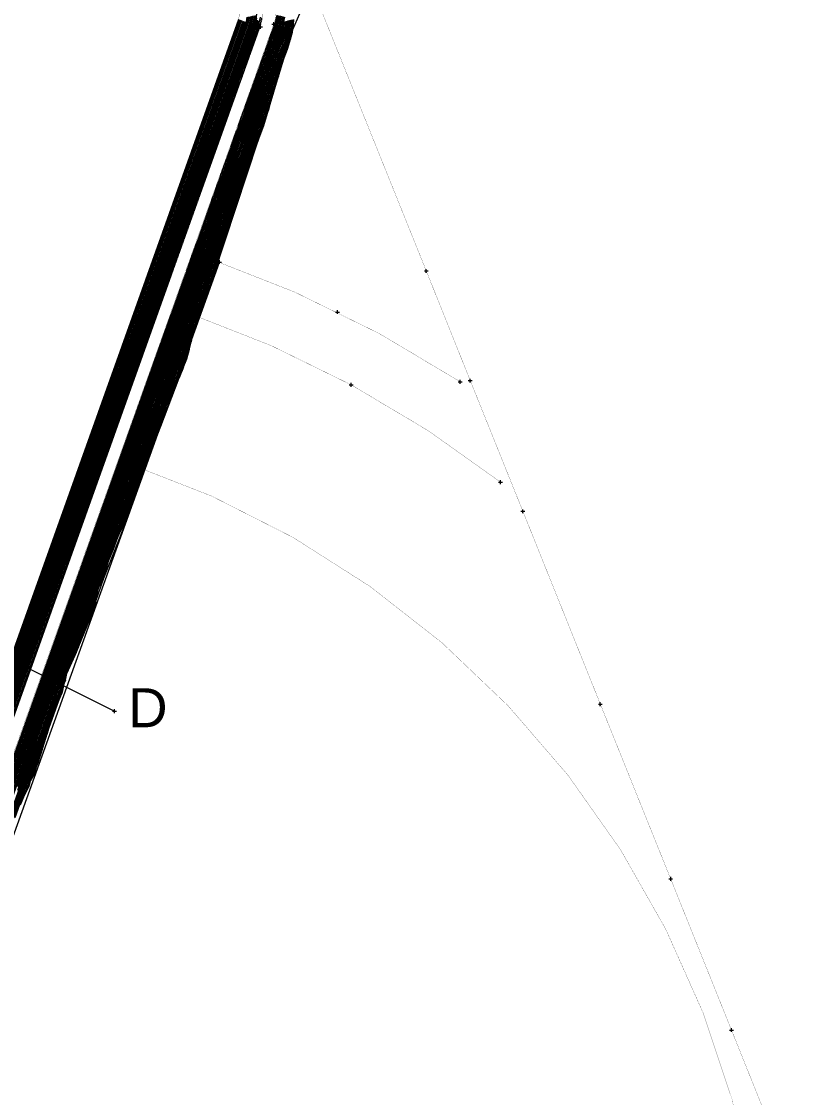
# Model space of a CAD drawing. Extents: x 358458 to 361663, y 818350 to 821723.
# Drawn here: x 360466 to 360862, y 820400 to 820952 of the extents above; entities that cross this region are included whole.
import ezdxf

# ---------------------------------------------------------------- set-up
doc = ezdxf.new("R2010")
doc.units = 0
doc.header["$MEASUREMENT"] = 0
doc.linetypes.add('solid', pattern=[0])
for name, color, linetype, lineweight in [('0 101001GR FENCES', 5, 'solid', 9), ('CROSS SECTIONS', 7, 'solid', 9), ('DAM 2', 7, 'solid', 9), ('DAM FOOTPRINT', 7, 'solid', 9), ('DESIGN_Contours', 7, 'solid', 18), ('PIVOT10', 96, 'solid', 9), ('TXT', 7, 'solid', 9), ('WATER LEVEL STRING', 7, 'solid', 9)]:
    doc.layers.add(name, color=color, linetype=linetype, lineweight=lineweight)
doc.styles.add('CT_Arial', font='ARIAL.TTF', dxfattribs={"bigfont": 'ARIAL.TTF'})

# ---------------------------------------------------------------- blocks, each defined once
blk = doc.blocks.new('CCAD_POINT_CROSS')
at = {"linetype": 'solid'}
for p, q in [((-1, 0), (1, 0)), ((0, -1), (0, 1))]:
    blk.add_line(p, q, dxfattribs=at)
for tag in ['POINT_NUMBER', 'POINT_CODE', 'POINT_HEIGHT']:
    blk.add_attdef(tag, (0, 0), '', height=1)

msp = doc.modelspace()

# ---------------------------------------------------------------- linework, layer by layer
at = {"layer": '0 101001GR FENCES', "color": 5, "linetype": 'solid', "lineweight": 9, "const_width": 0.1}
msp.add_lwpolyline([(360407, 821713.71), (360393.97, 821722.31), (360375.97, 821711.45), (360374.56, 821707.72), (360378.74, 821699.71), (360368.53, 821691.08), (360361.92, 821673.13), (360347.67, 821634.07), (360361.71, 821599.06), (360390.11, 821528.5), (360447.78, 821384.75), (360478.35, 821308.98), (360511.88, 821225.56), (360542.71, 821148.95), (360584.63, 821044.45), (360673.59, 820823.78), (360696.16, 820767.52), (360723.17, 820700.47), (360762.91, 820601.58), (360799.02, 820511.91), (360830.21, 820434.39), (360876.29, 820319.74)], dxfattribs=at)
at = {"layer": '0 101001GR FENCES', "color": 5, "lineweight": 0}
for p in [(360673.59, 820823.78), (360696.16, 820767.52), (360723.17, 820700.47), (360762.91, 820601.58), (360799.02, 820511.91), (360830.21, 820434.39)]:
    msp.add_point(p, dxfattribs=at)
at = {"layer": 'CROSS SECTIONS', "color": 7, "linetype": 'solid', "lineweight": 9}
msp.add_line((360430.94, 820639.04), (360513.54, 820597.98), dxfattribs=at)
at = {"layer": 'CROSS SECTIONS', "color": 7, "lineweight": 0}
msp.add_point((360513.54, 820597.98), dxfattribs=at)
at = {"layer": 'DAM 2', "color": 7, "linetype": 'solid', "lineweight": 9, "const_width": 0.1}
for points, elevation in [([(360442.49, 821211.21), (360166.97, 820445.43, 0.35501), (360177.54, 820415.26), (360327.72, 820322.85, 0.476753), (360370.23, 820337.79), (360588.44, 820949, 0.181487), (360588.22, 820962.35), (360489.93, 821211.92, 0.69188), (360442.49, 821211.21)], 197.52), ([(360453.72, 821207.17), (360178.21, 820441.38, 0.35501), (360183.8, 820425.42), (360333.97, 820333.01, 0.476753), (360358.98, 820341.81), (360577.19, 820953.01, 0.181487), (360577.11, 820957.97), (360478.82, 821207.54, 0.69188), (360453.72, 821207.17)], 193.59)]:
    msp.add_lwpolyline(points, format="xyb", dxfattribs=dict(at, elevation=elevation))
at = {"layer": 'DAM 2', "color": 7, "lineweight": 0}
msp.add_point((360588.44, 820949, 197.52), dxfattribs=at)
at = {"layer": 'DAM FOOTPRINT', "color": 7, "linetype": 'solid', "lineweight": 9, "const_width": 0.1, "elevation": 196.62}
msp.add_lwpolyline([(360609.82, 820958.52), (360605.11, 820947.62), (360597.15, 820922.05), (360590.24, 820898.38), (360587.38, 820890.62), (360564.54, 820821.71), (360563.36, 820818.58), (360556.56, 820798.71), (360546.8, 820768.98), (360537.27, 820744.19), (360527.82, 820719.7), (360520.16, 820696.91), (360508.02, 820666.16), (360499.8, 820642.54), (360493.33, 820626.66), (360489.1, 820617.22), (360484.29, 820601.57), (360479.91, 820589.11), (360474.59, 820571.97), (360470.46, 820562.14), (360465.29, 820549.91)], dxfattribs=at)
at = {"layer": 'DAM FOOTPRINT', "color": 7, "linetype": 'solid', "lineweight": 9}
for points in [[(360465.29, 820549.91), (360470.46, 820562.14), (360474.59, 820571.97), (360479.91, 820589.11), (360484.29, 820601.57), (360489.1, 820617.22), (360493.33, 820626.66), (360499.8, 820642.54), (360508.02, 820666.16), (360520.16, 820696.91), (360527.82, 820719.7), (360537.27, 820744.19), (360546.8, 820768.98), (360556.56, 820798.71), (360563.36, 820818.58), (360564.54, 820821.71), (360587.38, 820890.62), (360590.24, 820898.38), (360597.15, 820922.05), (360605.11, 820947.62), (360609.82, 820958.52)], [(360465.29, 820549.91), (360465.91, 820551.71), (360467.3, 820554.83), (360468.5, 820557.08), (360469.72, 820559.64), (360470.46, 820562.14), (360471.79, 820564.46), (360472.96, 820567.24), (360473.59, 820569.37), (360474.59, 820571.97), (360475.13, 820574.25), (360476.12, 820576.67), (360476.84, 820579.21), (360477.44, 820581.66), (360478.37, 820584.32), (360479.15, 820586.73), (360479.91, 820589.11), (360480.75, 820591.82), (360481.47, 820594.13), (360482.25, 820596.62), (360483.03, 820599.17), (360484.29, 820601.57), (360485.18, 820603.79), (360486.44, 820606.71), (360487.09, 820608.57), (360487.68, 820611.9), (360488.34, 820613.84), (360489.1, 820617.22), (360489.85, 820619.03), (360491.15, 820621.98), (360491.86, 820623.67), (360493.33, 820626.66), (360494.02, 820628.18), (360495.31, 820631.41), (360495.85, 820632.93), (360497.21, 820636.49), (360497.72, 820637.71), (360499.41, 820641.45), (360499.8, 820642.54), (360501.64, 820646.55), (360501.92, 820647.38), (360503.46, 820651.39), (360503.71, 820652.06), (360504.23, 820656.34), (360504.5, 820657.32), (360505.29, 820661.3), (360507.69, 820665.5), (360508.02, 820666.16), (360510.41, 820674.84), (360513.08, 820681.13), (360514.61, 820685.32), (360514.99, 820686.49), (360517.13, 820691.35), (360520.16, 820696.91), (360521.93, 820702.27), (360522.83, 820704.69), (360522.88, 820704.83), (360524.36, 820709.86), (360524.41, 820709.97), (360524.46, 820710.07), (360526.16, 820714.94), (360526.2, 820715.1), (360527.82, 820719.7), (360529.73, 820724.39), (360529.77, 820724.54), (360531.23, 820729.34), (360531.29, 820729.49), (360533.09, 820734.51), (360533.14, 820734.68), (360535.47, 820739.36), (360535.51, 820739.48), (360537.27, 820744.19), (360537.32, 820744.31), (360538.61, 820749.39), (360538.68, 820749.55), (360540.1, 820754.32), (360540.15, 820754.51), (360540.21, 820754.69), (360542.12, 820759.55), (360543.83, 820764.49), (360543.9, 820764.69), (360546.8, 820768.98), (360546.85, 820769.06), (360548.76, 820773.97), (360548.79, 820774.04), (360550.76, 820778.68), (360550.77, 820778.73), (360551.98, 820783.68), (360552, 820783.75), (360554.62, 820794.07), (360556.56, 820798.71), (360556.59, 820798.81), (360558.59, 820803.84), (360558.61, 820803.9), (360560.1, 820808.65), (360560.11, 820808.69), (360561.54, 820813.48), (360561.54, 820813.5), (360563.36, 820818.58), (360563.36, 820818.58), (360563.6, 820819.32), (360563.98, 820820.46), (360564.54, 820821.71), (360572.82, 820847.82), (360587.38, 820890.62), (360590.24, 820898.38), (360590.76, 820900.94), (360592.91, 820907.12), (360593.88, 820910.76), (360595.54, 820916.67), (360597.15, 820922.05), (360598.98, 820927.68), (360600.1, 820931.73), (360602.3, 820937.48), (360603.53, 820941.54), (360604.84, 820946.27), (360605.11, 820947.62), (360605.37, 820950.06), (360605.53, 820952.83)]]:
    msp.add_lwpolyline(points, dxfattribs=at)
at = {"layer": 'DESIGN_Contours', "color": 1, "linetype": 'solid', "lineweight": 9}
for points, elevation in [([(360362.02, 820349.97), (360577.31, 820952.97)], 193.6), ([(360363.62, 820340.15), (360483.71, 820676.52), (360581.83, 820951.36), (360582.28, 820954.07)], 195.2), ([(360364.18, 820339.95), (360498.92, 820717.34), (360582.39, 820951.16), (360582.9, 820954.2)], 195.4), ([(360364.75, 820339.75), (360514.13, 820758.16), (360582.96, 820950.95), (360583.52, 820954.33)], 195.6), ([(360365.31, 820339.55), (360529.34, 820798.98), (360583.52, 820950.75), (360584.14, 820954.46)], 195.8), ([(360366.44, 820339.14), (360559.76, 820880.61), (360584.65, 820950.35), (360585.39, 820954.72)], 196.2), ([(360367.01, 820338.94), (360574.97, 820921.43), (360585.22, 820950.15), (360586.01, 820954.85)], 196.4), ([(360377.23, 820390.79), (360577.87, 820952.77)], 193.8), ([(360379.48, 820366.43), (360509.42, 820730.4), (360576.04, 820916.98), (360577.8, 820921.91), (360578.39, 820923.57), (360578.95, 820925.15), (360580.69, 820930.01), (360580.86, 820930.48), (360581.48, 820932.22), (360581.48, 820932.24), (360581.84, 820933.23), (360582.84, 820936.02), (360583.45, 820937.76), (360583.67, 820938.36), (360584.42, 820940.46), (360585.78, 820944.28), (360586.12, 820945.21), (360586.33, 820945.81), (360586.44, 820946.11), (360586.62, 820946.63), (360586.8, 820947.13), (360587, 820947.69), (360587.58, 820949.31), (360587.84, 820950.44), (360587.86, 820950.82), (360588.56, 820953.89)], 197.2), ([(360380.31, 820374.4), (360584.74, 820947), (360584.9, 820947.45), (360584.96, 820947.6), (360585.01, 820947.75), (360585.17, 820948.19), (360585.18, 820948.23), (360585.24, 820948.39), (360585.24, 820948.39), (360585.27, 820948.48), (360585.36, 820948.73), (360585.42, 820948.89), (360585.44, 820948.95), (360585.51, 820949.14), (360585.63, 820949.49), (360585.66, 820949.57), (360585.68, 820949.62), (360585.69, 820949.65), (360585.71, 820949.7), (360585.72, 820949.74), (360585.74, 820949.8), (360585.79, 820949.94), (360586.59, 820953.43)], 196.6), ([(360383.14, 820374.8), (360552.46, 820849.07), (360573.13, 820906.97), (360575.43, 820913.4), (360576.2, 820915.57), (360576.93, 820917.61), (360579.19, 820923.94), (360579.41, 820924.56), (360580.23, 820926.83), (360580.23, 820926.85), (360580.69, 820928.15), (360581.99, 820931.79), (360582.8, 820934.05), (360583.08, 820934.83), (360584.06, 820937.57), (360585.84, 820942.55), (360586.27, 820943.76), (360586.54, 820944.54), (360586.68, 820944.93), (360586.93, 820945.6), (360587.16, 820946.26), (360587.42, 820946.99), (360588.17, 820949.09), (360588.25, 820949.45), (360588.26, 820949.56), (360589.17, 820953.57)], 197.4), ([(360596.8, 820955.02), (360595.79, 820950.57), (360595.76, 820950.45), (360595.74, 820950.35), (360595.72, 820950.29), (360595.66, 820950.11), (360595.6, 820949.97), (360593.7, 820944.63), (360592.98, 820942.62), (360592.9, 820942.39), (360592.45, 820941.13), (360592.4, 820940.99), (360591.88, 820939.54), (360591.7, 820939.04), (360591.05, 820937.22), (360590.98, 820937.01), (360590.81, 820936.56), (360590.23, 820934.91), (360590.16, 820934.73), (360589.99, 820934.26), (360589.39, 820932.57), (360589.33, 820932.39), (360589.23, 820932.11), (360588.88, 820931.14), (360588.84, 820931.03), (360588.64, 820930.48), (360587.96, 820928.56), (360587.88, 820928.35), (360587.57, 820927.48), (360586.5, 820924.47), (360586.38, 820924.14), (360585.1, 820920.54), (360580.69, 820908.19), (360580.22, 820906.87), (360579.49, 820904.85), (360577.07, 820898.07), (360576.82, 820897.36), (360576.61, 820896.77), (360575.92, 820894.85), (360575.85, 820894.65), (360575.24, 820892.94), (360573.26, 820887.38), (360573.05, 820886.81), (360572.07, 820884.06), (360568.87, 820875.1), (360568.55, 820874.18), (360568.2, 820873.21), (360567.06, 820870.03), (360566.94, 820869.7), (360566.94, 820869.68), (360566.92, 820869.64), (360566.92, 820869.63), (360566.31, 820867.93), (360564.31, 820862.33), (360564.11, 820861.75), (360563.94, 820861.29), (360563.4, 820859.77), (360563.34, 820859.61), (360561.65, 820854.86), (360556.08, 820839.25), (360555.5, 820837.64), (360554.97, 820836.14), (360553.16, 820831.08), (360552.97, 820830.54), (360552.41, 820828.98), (360550.49, 820823.61), (360550.29, 820823.04), (360548.64, 820818.42), (360542.94, 820802.46), (360542.33, 820800.74), (360421.99, 820463.68)], 197.4), ([(360423.35, 820493.07), (360581.84, 820937), (360582.54, 820938.94), (360582.77, 820939.59), (360582.99, 820940.21), (360583.67, 820942.13), (360583.74, 820942.31), (360583.99, 820943), (360583.99, 820943.01), (360584.13, 820943.4), (360584.52, 820944.5), (360584.76, 820945.18), (360584.85, 820945.42), (360585.14, 820946.25), (360585.68, 820947.75), (360585.81, 820948.12), (360585.9, 820948.35), (360585.94, 820948.47), (360586.01, 820948.67), (360586.08, 820948.87), (360586.16, 820949.09), (360586.39, 820949.73), (360587, 820952.44)], 196.8), ([(360597.38, 820954.87), (360596.44, 820950.72), (360596.37, 820950.42), (360596.32, 820950.18), (360596.27, 820950.05), (360596.11, 820949.61), (360595.98, 820949.25), (360594.19, 820944.22), (360593.51, 820942.33), (360593.32, 820941.78), (360592.89, 820940.59), (360592.77, 820940.24), (360592.28, 820938.87), (360592.11, 820938.4), (360591.5, 820936.68), (360591.32, 820936.18), (360591.17, 820935.75), (360590.61, 820934.2), (360590.45, 820933.76), (360590.29, 820933.31), (360589.72, 820931.72), (360589.56, 820931.27), (360589.47, 820931), (360589.14, 820930.08), (360589.05, 820929.82), (360588.86, 820929.3), (360588.21, 820927.47), (360588.03, 820926.97), (360587.73, 820926.14), (360586.71, 820923.28), (360586.43, 820922.49), (360585.21, 820919.07), (360581.02, 820907.32), (360579.87, 820904.12), (360579.18, 820902.19), (360576.88, 820895.73), (360576.26, 820894.01), (360576.06, 820893.44), (360575.4, 820891.6), (360575.23, 820891.12), (360574.65, 820889.49), (360572.75, 820884.17), (360572.25, 820882.78), (360571.32, 820880.16), (360568.26, 820871.59), (360567.46, 820869.36), (360567.13, 820868.43), (360566.04, 820865.38), (360565.76, 820864.58), (360565.75, 820864.57), (360565.74, 820864.52), (360565.73, 820864.51), (360565.15, 820862.89), (360563.24, 820857.54), (360562.74, 820856.13), (360562.58, 820855.69), (360562.06, 820854.23), (360561.92, 820853.85), (360560.3, 820849.31), (360554.98, 820834.4), (360553.58, 820830.49), (360553.07, 820829.06), (360551.35, 820824.23), (360550.89, 820822.94), (360550.35, 820821.44), (360548.53, 820816.34), (360548.04, 820814.96), (360546.47, 820810.56), (360541.06, 820795.4), (360539.57, 820791.24), (360425.46, 820471.63)], 197.2), ([(360598.55, 820954.58), (360597.74, 820951.02), (360597.59, 820950.37), (360597.47, 820949.84), (360597.37, 820949.57), (360597.03, 820948.62), (360596.75, 820947.83), (360595.17, 820943.4), (360594.58, 820941.74), (360594.15, 820940.54), (360593.78, 820939.5), (360593.51, 820938.75), (360593.08, 820937.54), (360592.93, 820937.12), (360592.39, 820935.61), (360592, 820934.53), (360591.87, 820934.15), (360591.38, 820932.78), (360591.03, 820931.81), (360590.89, 820931.42), (360590.39, 820930), (360590.04, 820929.02), (360589.95, 820928.79), (360589.66, 820927.96), (360589.46, 820927.4), (360589.29, 820926.93), (360588.71, 820925.31), (360588.32, 820924.21), (360588.05, 820923.47), (360587.14, 820920.91), (360586.53, 820919.2), (360585.43, 820916.12), (360581.67, 820905.6), (360579.18, 820898.62), (360578.56, 820896.88), (360576.48, 820891.05), (360575.14, 820887.3), (360574.96, 820886.79), (360574.36, 820885.11), (360573.99, 820884.07), (360573.46, 820882.59), (360571.73, 820877.75), (360570.65, 820874.73), (360569.8, 820872.34), (360567.02, 820864.55), (360565.29, 820859.7), (360564.98, 820858.85), (360564, 820856.09), (360563.38, 820854.35), (360563.37, 820854.34), (360563.36, 820854.3), (360563.35, 820854.27), (360562.82, 820852.8), (360561.09, 820847.95), (360560, 820844.89), (360559.86, 820844.49), (360559.38, 820843.17), (360559.09, 820842.34), (360557.62, 820838.22), (360552.79, 820824.68), (360549.75, 820816.17), (360549.29, 820814.89), (360547.74, 820810.54), (360546.73, 820807.72), (360546.25, 820806.38), (360544.62, 820801.8), (360543.54, 820798.78), (360542.13, 820794.85), (360537.29, 820781.28), (360534.06, 820772.22), (360432.42, 820487.54)], 196.8), ([(360599.13, 820954.43), (360598.39, 820951.17), (360598.2, 820950.35), (360598.05, 820949.68), (360597.92, 820949.32), (360597.49, 820948.12), (360597.13, 820947.11), (360595.66, 820943), (360595.11, 820941.45), (360594.57, 820939.93), (360594.22, 820938.96), (360593.88, 820938), (360593.48, 820936.87), (360593.34, 820936.48), (360592.83, 820935.07), (360592.34, 820933.7), (360592.22, 820933.35), (360591.76, 820932.07), (360591.32, 820930.84), (360591.19, 820930.47), (360590.72, 820929.15), (360590.27, 820927.9), (360590.19, 820927.68), (360589.92, 820926.91), (360589.66, 820926.2), (360589.51, 820925.75), (360588.96, 820924.22), (360588.46, 820922.83), (360588.21, 820922.14), (360587.36, 820919.73), (360586.58, 820917.55), (360585.54, 820914.65), (360582, 820904.73), (360578.84, 820895.88), (360578.25, 820894.23), (360576.28, 820888.72), (360574.58, 820883.95), (360574.41, 820883.46), (360573.84, 820881.87), (360573.37, 820880.54), (360572.86, 820879.14), (360571.22, 820874.54), (360569.85, 820870.71), (360569.04, 820868.44), (360566.4, 820861.03), (360564.2, 820854.87), (360563.91, 820854.07), (360562.98, 820851.44), (360562.19, 820849.24), (360562.18, 820849.23), (360562.17, 820849.19), (360562.16, 820849.16), (360561.66, 820847.76), (360560.02, 820843.15), (360558.63, 820839.27), (360558.49, 820838.89), (360558.05, 820837.63), (360557.67, 820836.58), (360556.27, 820832.67), (360551.69, 820819.83), (360547.83, 820809.02), (360547.39, 820807.8), (360545.93, 820803.69), (360544.65, 820800.11), (360544.2, 820798.85), (360542.66, 820794.53), (360541.29, 820790.69), (360539.97, 820786.99), (360535.41, 820774.23), (360531.3, 820762.71), (360435.89, 820495.49)], 196.6), ([(360599.71, 820954.29), (360599.04, 820951.32), (360598.81, 820950.32), (360598.62, 820949.51), (360598.47, 820949.08), (360597.95, 820947.62), (360597.52, 820946.4), (360596.15, 820942.59), (360595.64, 820941.15), (360594.98, 820939.31), (360594.66, 820938.41), (360594.25, 820937.25), (360593.88, 820936.21), (360593.75, 820935.85), (360593.28, 820934.54), (360592.69, 820932.87), (360592.57, 820932.54), (360592.14, 820931.36), (360591.61, 820929.87), (360591.49, 820929.52), (360591.05, 820928.29), (360590.51, 820926.78), (360590.44, 820926.57), (360590.18, 820925.85), (360589.87, 820924.99), (360589.72, 820924.57), (360589.21, 820923.14), (360588.61, 820921.45), (360588.38, 820920.8), (360587.57, 820918.55), (360586.63, 820915.9), (360585.66, 820913.18), (360582.33, 820903.87), (360578.5, 820893.13), (360577.94, 820891.58), (360576.09, 820886.38), (360574.02, 820880.59), (360573.86, 820880.13), (360573.32, 820878.63), (360572.74, 820877.02), (360572.27, 820875.68), (360570.71, 820871.33), (360569.05, 820866.68), (360568.29, 820864.53), (360565.78, 820857.52), (360563.11, 820850.04), (360562.84, 820849.28), (360561.95, 820846.8), (360561, 820844.12), (360561, 820844.11), (360560.98, 820844.07), (360560.97, 820844.04), (360560.5, 820842.71), (360558.94, 820838.36), (360557.26, 820833.65), (360557.13, 820833.28), (360556.71, 820832.1), (360556.25, 820830.82), (360554.93, 820827.12), (360550.59, 820814.97), (360545.91, 820801.86), (360545.5, 820800.71), (360544.12, 820796.85), (360542.57, 820792.5), (360542.15, 820791.31), (360540.7, 820787.26), (360539.04, 820782.61), (360537.8, 820779.14), (360533.53, 820767.17), (360528.54, 820753.21), (360439.37, 820503.45)], 196.4), ([(360600.29, 820954.14), (360599.69, 820951.47), (360599.42, 820950.3), (360599.2, 820949.34), (360599.02, 820948.84), (360598.41, 820947.12), (360597.9, 820945.69), (360596.65, 820942.18), (360596.17, 820940.86), (360595.4, 820938.69), (360595.11, 820937.87), (360594.62, 820936.5), (360594.27, 820935.54), (360594.16, 820935.21), (360593.72, 820934), (360593.03, 820932.05), (360592.92, 820931.74), (360592.53, 820930.64), (360591.9, 820928.89), (360591.79, 820928.57), (360591.38, 820927.43), (360590.75, 820925.66), (360590.68, 820925.46), (360590.44, 820924.79), (360590.08, 820923.78), (360589.94, 820923.39), (360589.46, 820922.05), (360588.75, 820920.07), (360588.54, 820919.47), (360587.78, 820917.36), (360586.68, 820914.26), (360585.77, 820911.71), (360582.66, 820903.01), (360578.15, 820890.38), (360577.63, 820888.92), (360575.89, 820884.04), (360573.46, 820877.24), (360573.3, 820876.8), (360572.8, 820875.38), (360572.12, 820873.49), (360571.67, 820872.23), (360570.2, 820868.12), (360568.25, 820862.65), (360567.53, 820860.62), (360565.16, 820854), (360562.02, 820845.21), (360561.77, 820844.49), (360560.93, 820842.15), (360559.81, 820839.01), (360559.81, 820839), (360559.79, 820838.96), (360559.78, 820838.92), (360559.33, 820837.67), (360557.87, 820833.56), (360555.89, 820828.02), (360555.77, 820827.68), (360555.37, 820826.57), (360554.83, 820825.06), (360553.59, 820821.58), (360549.49, 820810.11), (360543.99, 820794.7), (360543.61, 820793.63), (360542.31, 820790), (360540.49, 820784.89), (360540.09, 820783.78), (360538.74, 820779.99), (360536.79, 820774.52), (360535.63, 820771.28), (360531.64, 820760.11), (360525.78, 820743.7), (360442.85, 820511.4)], 196.2), ([(360604.88, 820952.68), (360604.3, 820950.1), (360603.82, 820948), (360603.43, 820946.9), (360602.08, 820943.12), (360600.96, 820939.99), (360600.58, 820938.91), (360600.43, 820938.51), (360598.73, 820933.76), (360598.65, 820933.52), (360597.58, 820930.52), (360597.47, 820930.21), (360597.43, 820930.1), (360597.29, 820929.71), (360595.76, 820925.42), (360595.72, 820925.32), (360595.59, 820924.95), (360594.22, 820921.11), (360594.18, 820920.99), (360594.03, 820920.58), (360592.64, 820916.68), (360592.61, 820916.6), (360592.52, 820916.34), (360591.72, 820914.11), (360591.66, 820913.95), (360591.46, 820913.39), (360589.91, 820909.04), (360589.82, 820908.78), (360589.5, 820907.89), (360587.07, 820901.08), (360586.67, 820899.95), (360585.29, 820896.1), (360575.4, 820868.4), (360575.15, 820867.7), (360574.31, 820865.33), (360568.98, 820850.41), (360568.9, 820850.18), (360568.63, 820849.43), (360567.15, 820845.28), (360566.91, 820844.62), (360566.13, 820842.44), (360561.85, 820830.45), (360561.47, 820829.37), (360560.21, 820825.86), (360553.33, 820806.57), (360553.19, 820806.2), (360552.76, 820804.98), (360550.3, 820798.08), (360550.3, 820798.08), (360550.29, 820798.06), (360550.25, 820797.96), (360550.02, 820797.32), (360549.27, 820795.21), (360544.93, 820783.05), (360544.87, 820782.88), (360544.66, 820782.3), (360543.48, 820779), (360542.84, 820777.2), (360540.72, 820771.26), (360528.65, 820737.45), (360528.47, 820736.94), (360527.86, 820735.24), (360523.85, 820724.02), (360523.68, 820723.52), (360523.07, 820721.83), (360518.79, 820709.83), (360518.29, 820708.44), (360516.58, 820703.65), (360503.73, 820667.64), (360470.66, 820575.03), (360470.01, 820573.21), (360467.73, 820566.83), (360448.79, 820513.77)], 194.6), ([(360605.52, 820952.8), (360604.91, 820950.08), (360604.4, 820947.83), (360603.98, 820946.65), (360602.54, 820942.62), (360601.34, 820939.27), (360601.07, 820938.51), (360600.96, 820938.22), (360599.15, 820933.14), (360599.09, 820932.97), (360597.95, 820929.77), (360597.87, 820929.54), (360597.84, 820929.46), (360597.74, 820929.18), (360596.1, 820924.6), (360596.07, 820924.52), (360595.97, 820924.24), (360594.51, 820920.14), (360594.48, 820920.05), (360594.36, 820919.72), (360592.87, 820915.56), (360592.85, 820915.49), (360592.77, 820915.28), (360591.93, 820912.9), (360591.88, 820912.77), (360591.71, 820912.3), (360590.05, 820907.66), (360589.98, 820907.45), (360589.71, 820906.71), (360587.12, 820899.43), (360586.78, 820898.48), (360585.62, 820895.24), (360575.06, 820865.65), (360574.84, 820865.04), (360574.11, 820862.99), (360568.42, 820847.06), (360568.35, 820846.85), (360568.11, 820846.19), (360566.53, 820841.76), (360566.31, 820841.16), (360565.62, 820839.23), (360561.05, 820826.43), (360560.71, 820825.47), (360559.59, 820822.34), (360552.24, 820801.74), (360552.12, 820801.42), (360551.74, 820800.34), (360549.11, 820792.97), (360549.11, 820792.96), (360549.1, 820792.95), (360549.06, 820792.84), (360548.86, 820792.28), (360548.19, 820790.41), (360543.56, 820777.43), (360543.51, 820777.28), (360543.32, 820776.76), (360542.07, 820773.24), (360541.5, 820771.65), (360539.62, 820766.4), (360526.73, 820730.29), (360526.58, 820729.86), (360526.05, 820728.39), (360521.77, 820716.41), (360521.62, 820715.99), (360521.11, 820714.56), (360516.54, 820701.74), (360516.12, 820700.58), (360514.7, 820696.59), (360500.97, 820658.13), (360474.14, 820582.99), (360473.61, 820581.51), (360471.76, 820576.33), (360451.53, 820519.66)], 194.4), ([(360604.23, 820952.53), (360603.69, 820950.13), (360603.24, 820948.16), (360602.88, 820947.14), (360601.62, 820943.62), (360600.58, 820940.7), (360600.08, 820939.32), (360599.9, 820938.8), (360598.32, 820934.37), (360598.21, 820934.06), (360597.21, 820931.27), (360597.07, 820930.87), (360597.02, 820930.74), (360596.84, 820930.25), (360595.42, 820926.25), (360595.37, 820926.12), (360595.21, 820925.66), (360593.93, 820922.08), (360593.88, 820921.94), (360593.7, 820921.44), (360592.4, 820917.8), (360592.37, 820917.71), (360592.26, 820917.39), (360591.51, 820915.32), (360591.45, 820915.13), (360591.21, 820914.47), (360589.77, 820910.42), (360589.66, 820910.12), (360589.29, 820909.07), (360587.02, 820902.72), (360586.55, 820901.42), (360584.96, 820896.96), (360575.74, 820871.15), (360575.46, 820870.35), (360574.5, 820867.67), (360569.54, 820853.76), (360569.45, 820853.51), (360569.15, 820852.68), (360567.77, 820848.81), (360567.5, 820848.07), (360566.64, 820845.65), (360562.65, 820834.48), (360562.23, 820833.28), (360560.83, 820829.38), (360554.41, 820811.4), (360554.27, 820810.99), (360553.78, 820809.63), (360551.49, 820803.2), (360551.48, 820803.19), (360551.48, 820803.17), (360551.44, 820803.08), (360551.19, 820802.36), (360550.34, 820800), (360546.3, 820788.67), (360546.23, 820788.48), (360546, 820787.83), (360544.9, 820784.76), (360544.18, 820782.74), (360541.82, 820776.11), (360530.57, 820744.61), (360530.36, 820744.03), (360529.67, 820742.08), (360525.93, 820731.63), (360525.73, 820731.06), (360525.03, 820729.1), (360521.04, 820717.91), (360520.46, 820716.29), (360518.46, 820710.71), (360506.48, 820677.15), (360467.19, 820567.08), (360466.41, 820564.91), (360463.71, 820557.33)], 194.8), ([(360407.65, 820472.43), (360579, 820952.37)], 194.2), ([(360422.86, 820513.25), (360579.57, 820952.16)], 194.4), ([(360438.08, 820554.06), (360580.13, 820951.96)], 194.6), ([(360600.98, 820951.77), (360600.64, 820950.25), (360600.36, 820949), (360600.12, 820948.35), (360599.32, 820946.12), (360598.66, 820944.26), (360597.63, 820941.36), (360597.24, 820940.27), (360596.23, 820937.46), (360595.99, 820936.78), (360595.36, 820935.01), (360595.07, 820934.21), (360594.97, 820933.93), (360594.62, 820932.93), (360593.71, 820930.39), (360593.62, 820930.14), (360593.29, 820929.22), (360592.48, 820926.95), (360592.39, 820926.68), (360592.04, 820925.72), (360591.22, 820923.41), (360591.16, 820923.25), (360590.96, 820922.68), (360590.49, 820921.36), (360590.37, 820921.03), (360589.96, 820919.89), (360589.04, 820917.31), (360588.86, 820916.79), (360588.21, 820914.99), (360586.77, 820910.96), (360585.99, 820908.77), (360583.32, 820901.28), (360577.46, 820884.89), (360577.01, 820883.62), (360575.49, 820879.36), (360572.34, 820870.53), (360572.2, 820870.15), (360571.76, 820868.9), (360570.88, 820866.44), (360570.48, 820865.33), (360569.19, 820861.7), (360566.65, 820854.6), (360566.01, 820852.81), (360563.93, 820846.96), (360559.85, 820835.55), (360559.63, 820834.92), (360558.89, 820832.86), (360557.43, 820828.78), (360557.43, 820828.77), (360557.42, 820828.74), (360557.4, 820828.68), (360557.01, 820827.58), (360555.72, 820823.97), (360553.15, 820816.78), (360553.04, 820816.48), (360552.69, 820815.5), (360552, 820813.55), (360550.9, 820810.48), (360547.3, 820800.4), (360540.16, 820780.39), (360539.82, 820779.46), (360538.7, 820776.31), (360536.33, 820769.67), (360535.99, 820768.72), (360534.82, 820765.45), (360532.29, 820758.35), (360531.3, 820755.57), (360527.88, 820746), (360520.27, 820724.69), (360449.8, 820527.31)], 195.8), ([(360601.63, 820951.93), (360601.25, 820950.23), (360600.93, 820948.84), (360600.67, 820948.11), (360599.78, 820945.62), (360599.05, 820943.55), (360598.12, 820940.96), (360597.77, 820939.98), (360596.65, 820936.84), (360596.43, 820936.24), (360595.73, 820934.26), (360595.47, 820933.54), (360595.38, 820933.29), (360595.06, 820932.39), (360594.05, 820929.56), (360593.97, 820929.33), (360593.68, 820928.51), (360592.77, 820925.98), (360592.68, 820925.73), (360592.37, 820924.86), (360591.46, 820922.29), (360591.4, 820922.14), (360591.22, 820921.62), (360590.69, 820920.15), (360590.58, 820919.85), (360590.21, 820918.8), (360589.19, 820915.94), (360589.02, 820915.46), (360588.43, 820913.81), (360586.82, 820909.31), (360586.1, 820907.3), (360583.65, 820900.42), (360577.12, 820882.14), (360576.7, 820880.96), (360575.29, 820877.02), (360571.78, 820867.18), (360571.65, 820866.82), (360571.23, 820865.65), (360570.26, 820862.91), (360569.89, 820861.88), (360568.68, 820858.49), (360565.85, 820850.58), (360565.26, 820848.91), (360563.31, 820843.45), (360558.76, 820830.72), (360558.55, 820830.13), (360557.87, 820828.21), (360556.24, 820823.66), (360556.24, 820823.65), (360556.23, 820823.62), (360556.21, 820823.56), (360555.84, 820822.54), (360554.64, 820819.18), (360551.78, 820811.16), (360551.68, 820810.88), (360551.35, 820809.97), (360550.58, 820807.79), (360549.56, 820804.93), (360546.2, 820795.54), (360538.24, 820773.23), (360537.93, 820772.37), (360536.89, 820769.47), (360534.25, 820762.06), (360533.94, 820761.18), (360532.86, 820758.18), (360530.04, 820750.26), (360529.13, 820747.72), (360526, 820738.94), (360517.51, 820715.18), (360453.28, 820535.26)], 195.6), ([(360453.29, 820594.88), (360580.7, 820951.76)], 194.8), ([(360605.24, 820948.83), (360604.97, 820947.66), (360604.53, 820946.41), (360602.99, 820942.12), (360601.72, 820938.56), (360601.56, 820938.1), (360601.5, 820937.92), (360599.57, 820932.52), (360599.53, 820932.43), (360598.32, 820929.02), (360598.27, 820928.88), (360598.25, 820928.82), (360598.18, 820928.64), (360596.44, 820923.77), (360596.42, 820923.72), (360596.36, 820923.53), (360594.8, 820919.16), (360594.78, 820919.1), (360594.69, 820918.87), (360593.11, 820914.43), (360593.09, 820914.39), (360593.03, 820914.22), (360592.13, 820911.69), (360592.09, 820911.59), (360591.96, 820911.22), (360590.2, 820906.28), (360590.14, 820906.11), (360589.93, 820905.52), (360587.17, 820897.78), (360586.89, 820897.01), (360585.95, 820894.37), (360574.71, 820862.9), (360574.53, 820862.39), (360573.91, 820860.66), (360567.86, 820843.7), (360567.79, 820843.53), (360567.59, 820842.95), (360565.9, 820838.23), (360565.72, 820837.71), (360565.11, 820836.02), (360560.25, 820822.4), (360559.95, 820821.56), (360558.98, 820818.83), (360551.15, 820796.91), (360551.05, 820796.63), (360550.72, 820795.69), (360547.92, 820787.85), (360547.92, 820787.85), (360547.91, 820787.84), (360547.87, 820787.72), (360547.7, 820787.23), (360547.12, 820785.62), (360542.19, 820771.81), (360542.14, 820771.68), (360541.98, 820771.23), (360540.65, 820767.49), (360540.15, 820766.1), (360538.52, 820761.54), (360524.81, 820723.14), (360524.68, 820722.77), (360524.24, 820721.54), (360519.69, 820708.8), (360519.57, 820708.46), (360519.16, 820707.29), (360514.29, 820693.65), (360513.96, 820692.73), (360512.82, 820689.54), (360498.21, 820648.63), (360477.62, 820590.94), (360477.21, 820589.81), (360475.79, 820585.83), (360454.27, 820525.56)], 194.2), ([(360602.28, 820952.08), (360601.86, 820950.2), (360601.51, 820948.67), (360601.22, 820947.87), (360600.24, 820945.12), (360599.43, 820942.84), (360598.61, 820940.55), (360598.3, 820939.69), (360597.07, 820936.22), (360596.88, 820935.69), (360596.1, 820933.51), (360595.87, 820932.87), (360595.79, 820932.65), (360595.51, 820931.86), (360594.39, 820928.74), (360594.32, 820928.53), (360594.06, 820927.8), (360593.06, 820925), (360592.98, 820924.78), (360592.71, 820924.01), (360591.69, 820921.17), (360591.64, 820921.03), (360591.48, 820920.56), (360590.9, 820918.94), (360590.8, 820918.67), (360590.46, 820917.72), (360589.33, 820914.56), (360589.18, 820914.12), (360588.64, 820912.63), (360586.87, 820907.67), (360586.22, 820905.83), (360583.97, 820899.55), (360576.78, 820879.39), (360576.39, 820878.31), (360575.1, 820874.69), (360571.22, 820863.83), (360571.1, 820863.49), (360570.71, 820862.41), (360569.63, 820859.39), (360569.29, 820858.42), (360568.17, 820855.28), (360565.05, 820846.55), (360564.5, 820845), (360562.69, 820839.93), (360557.68, 820825.89), (360557.48, 820825.35), (360556.85, 820823.57), (360555.05, 820818.55), (360555.05, 820818.54), (360555.04, 820818.51), (360555.02, 820818.44), (360554.68, 820817.49), (360553.57, 820814.38), (360550.41, 820805.54), (360550.32, 820805.28), (360550.01, 820804.43), (360549.16, 820802.03), (360548.21, 820799.39), (360545.11, 820790.68), (360536.32, 820766.08), (360536.04, 820765.29), (360535.09, 820762.62), (360532.17, 820754.45), (360531.89, 820753.65), (360530.91, 820750.91), (360527.79, 820742.17), (360526.96, 820739.86), (360524.11, 820731.88), (360514.75, 820705.67), (360456.76, 820543.22)], 195.4), ([(360602.93, 820952.23), (360602.47, 820950.18), (360602.09, 820948.5), (360601.77, 820947.63), (360600.7, 820944.62), (360599.81, 820942.12), (360599.1, 820940.14), (360598.84, 820939.39), (360597.48, 820935.61), (360597.32, 820935.15), (360596.47, 820932.76), (360596.27, 820932.21), (360596.2, 820932.02), (360595.95, 820931.32), (360594.74, 820927.91), (360594.67, 820927.73), (360594.44, 820927.09), (360593.35, 820924.03), (360593.28, 820923.84), (360593.04, 820923.15), (360591.93, 820920.04), (360591.89, 820919.93), (360591.74, 820919.51), (360591.1, 820917.74), (360591.02, 820917.49), (360590.71, 820916.64), (360589.48, 820913.18), (360589.34, 820912.79), (360588.86, 820911.44), (360586.92, 820906.02), (360586.33, 820904.36), (360584.3, 820898.69), (360576.43, 820876.64), (360576.08, 820875.66), (360574.9, 820872.35), (360570.66, 820860.47), (360570.55, 820860.17), (360570.19, 820859.16), (360569.01, 820855.86), (360568.7, 820854.97), (360567.66, 820852.07), (360564.25, 820842.53), (360563.74, 820841.09), (360562.07, 820836.41), (360556.59, 820821.06), (360556.41, 820820.56), (360555.82, 820818.92), (360553.86, 820813.43), (360553.86, 820813.42), (360553.85, 820813.4), (360553.82, 820813.32), (360553.51, 820812.45), (360552.49, 820809.59), (360549.04, 820799.92), (360548.96, 820799.68), (360548.68, 820798.9), (360547.74, 820796.27), (360546.87, 820793.84), (360544.01, 820785.83), (360534.4, 820758.92), (360534.15, 820758.2), (360533.28, 820755.77), (360530.09, 820746.85), (360529.83, 820746.12), (360528.95, 820743.64), (360525.54, 820734.09), (360524.79, 820732), (360522.23, 820724.82), (360512, 820696.16), (360460.23, 820551.17)], 195.2), ([(360597.69, 820923.7), (360597.13, 820922.11), (360597.13, 820922.11), (360597.12, 820922.1), (360595.38, 820917.22), (360595.37, 820917.2), (360595.36, 820917.15), (360593.58, 820912.19), (360593.58, 820912.17), (360593.55, 820912.11), (360592.54, 820909.28), (360592.52, 820909.23), (360592.46, 820909.05), (360590.49, 820903.52), (360590.46, 820903.44), (360590.36, 820903.15), (360587.26, 820894.49), (360587.11, 820894.07), (360586.61, 820892.65), (360574.03, 820857.41), (360573.91, 820857.08), (360573.52, 820855.98), (360566.74, 820837), (360566.69, 820836.87), (360566.55, 820836.46), (360564.66, 820831.18), (360564.53, 820830.81), (360564.1, 820829.6), (360558.65, 820814.35), (360558.44, 820813.75), (360557.74, 820811.79), (360548.98, 820787.26), (360548.91, 820787.06), (360548.67, 820786.4), (360545.54, 820777.62), (360545.54, 820777.62), (360545.54, 820777.61), (360545.49, 820777.48), (360545.37, 820777.15), (360544.97, 820776.03), (360539.45, 820760.57), (360539.42, 820760.47), (360539.31, 820760.16), (360537.81, 820755.97), (360537.46, 820755), (360536.33, 820751.83), (360520.98, 820708.82), (360520.9, 820708.6), (360520.63, 820707.85), (360515.54, 820693.58), (360515.47, 820693.39), (360515.24, 820692.75), (360509.79, 820677.48), (360509.62, 820677.02), (360509.05, 820675.42), (360492.7, 820629.61), (360484.57, 820606.85), (360484.41, 820606.4), (360483.85, 820604.83), (360459.75, 820537.34)], 193.8), ([(360594.52, 820913.02), (360593.82, 820911.07), (360593.82, 820911.06), (360593.81, 820911.05), (360592.75, 820908.07), (360592.74, 820908.04), (360592.71, 820907.97), (360590.63, 820902.14), (360590.62, 820902.1), (360590.57, 820901.97), (360587.31, 820892.84), (360587.23, 820892.6), (360586.93, 820891.78), (360573.68, 820854.66), (360573.6, 820854.43), (360573.32, 820853.64), (360566.18, 820833.64), (360566.14, 820833.54), (360566.02, 820833.21), (360564.04, 820827.65), (360563.93, 820827.36), (360563.59, 820826.39), (360557.85, 820810.32), (360557.68, 820809.84), (360557.12, 820808.27), (360547.89, 820782.43), (360547.84, 820782.27), (360547.65, 820781.75), (360544.35, 820772.51), (360544.35, 820772.51), (360544.35, 820772.5), (360544.3, 820772.37), (360544.21, 820772.1), (360543.9, 820771.23), (360538.08, 820754.95), (360538.05, 820754.87), (360537.97, 820754.63), (360536.39, 820750.21), (360536.12, 820749.46), (360535.23, 820746.97), (360519.06, 820701.67), (360519, 820701.51), (360518.82, 820701.01), (360513.46, 820685.97), (360513.42, 820685.86), (360513.28, 820685.48), (360507.54, 820669.39), (360507.45, 820669.16), (360507.17, 820668.36), (360489.94, 820620.11), (360488.05, 820614.8), (360488.01, 820614.7), (360487.88, 820614.33), (360462.49, 820543.23)], 193.6), ([(360590.65, 820900.41), (360589.84, 820898.15), (360587.36, 820891.19), (360587.34, 820891.13), (360587.26, 820890.92), (360573.34, 820851.91), (360573.29, 820851.77), (360573.12, 820851.3), (360565.62, 820830.29), (360565.59, 820830.22), (360565.5, 820829.97), (360563.42, 820824.13), (360563.34, 820823.9), (360563.08, 820823.18), (360557.05, 820806.3), (360556.92, 820805.94), (360556.5, 820804.76), (360546.8, 820777.6), (360546.76, 820777.48), (360546.63, 820777.11), (360543.16, 820767.39), (360543.16, 820767.39), (360543.16, 820767.39), (360543.11, 820767.25), (360543.04, 820767.06), (360542.82, 820766.44), (360536.71, 820749.33), (360536.69, 820749.27), (360536.63, 820749.1), (360534.97, 820744.46), (360534.78, 820743.91), (360534.14, 820742.11), (360517.14, 820694.51), (360517.11, 820694.43), (360517.02, 820694.16), (360511.38, 820678.36), (360511.36, 820678.33), (360511.32, 820678.21), (360505.29, 820661.3), (360505.29, 820661.3), (360505.29, 820661.3), (360505.28, 820661.28), (360505.28, 820661.28), (360491.82, 820623.59), (360491.81, 820623.57)], 193.4), ([(360579.08, 820866.21), (360572.99, 820849.17), (360572.98, 820849.12), (360572.92, 820848.97), (360565.06, 820826.94), (360565.04, 820826.89), (360564.98, 820826.73), (360562.8, 820820.6), (360562.74, 820820.45), (360562.57, 820819.97), (360556.25, 820802.27), (360556.17, 820802.03), (360555.88, 820801.24), (360545.72, 820772.77), (360545.69, 820772.7), (360545.61, 820772.46), (360541.97, 820762.28), (360541.97, 820762.28), (360541.97, 820762.27), (360541.92, 820762.13), (360541.88, 820762.01), (360541.75, 820761.64), (360535.34, 820743.7), (360535.33, 820743.67), (360535.29, 820743.56), (360533.55, 820738.7), (360533.43, 820738.36), (360533.04, 820737.26), (360515.22, 820687.35), (360515.22, 820687.34), (360515.21, 820687.31), (360514.15, 820684.35), (360512.59, 820679.98)], 193.2), ([(360565.17, 820823.67), (360564.18, 820820.9)], 192.8), ([(360563.52, 820819.06), (360563.52, 820819.06), (360562.57, 820816.39), (360561.94, 820814.63), (360561.55, 820813.55), (360561.55, 820813.55), (360561.55, 820813.55), (360554.65, 820794.22), (360554.65, 820794.22), (360554.65, 820794.2), (360553.53, 820791.09), (360545.2, 820767.75), (360544.56, 820765.94), (360544.34, 820765.34)], 192.8), ([(360553.11, 820788.13), (360553.1, 820788.08), (360549.17, 820777.08), (360546.56, 820769.78), (360545.69, 820767.34)], 192.6), ([(360551.58, 820782.04), (360549.63, 820776.59), (360549.54, 820776.33), (360548.57, 820773.61), (360548.08, 820772.24), (360548.03, 820772.11)], 192.4), ([(360538.52, 820749.02), (360538.51, 820749.01), (360538.34, 820748.54), (360534.05, 820736.51), (360534.03, 820736.47)], 192.8), ([(360529.75, 820724.48), (360529.64, 820724.16)], 192.8), ([(360523.56, 820707.14), (360523.52, 820707.03), (360522.87, 820705.21), (360521.34, 820700.93), (360519.44, 820695.59)], 192.8), ([(360509.26, 820670.64), (360508.89, 820669.63), (360506.97, 820664.25)], 193.2), ([(360504.49, 820657.3), (360504.34, 820656.88), (360502.4, 820651.45), (360499.69, 820643.85), (360498.74, 820641.2), (360496.19, 820634.04), (360495.5, 820632.12), (360495.32, 820631.6), (360494.9, 820630.42), (360494.76, 820630.02)], 193.2), ([(360488.35, 820613.87), (360487.78, 820612.26), (360486.32, 820608.18), (360483.36, 820599.89), (360483.27, 820599.64)], 193.4), ([(360486.68, 820607.4), (360486.44, 820606.73), (360486.42, 820606.68)], 193.2), ([(360482.59, 820597.73), (360482.52, 820597.54), (360475.37, 820577.52), (360473.09, 820571.12), (360469.37, 820560.7), (360467.17, 820554.54)], 193.4), ([(360477.35, 820581.26), (360477.12, 820580.64), (360471.31, 820564.35), (360470.81, 820562.95), (360470.69, 820562.61), (360470.62, 820562.43)], 193.2), ([(360470.16, 820561.12), (360469.35, 820558.88)], 193.2)]:
    msp.add_lwpolyline(points, dxfattribs=dict(at, elevation=elevation))
at = {"layer": 'DESIGN_Contours', "color": 5, "linetype": 'solid', "lineweight": 20}
for points, elevation in [([(360363.05, 820340.35), (360468.5, 820635.7), (360581.26, 820951.56), (360581.66, 820953.95)], 195), ([(360365.88, 820339.35), (360544.55, 820839.8), (360584.09, 820950.55), (360584.77, 820954.59)], 196), ([(360392.44, 820431.61), (360578.44, 820952.57)], 194), ([(360597.96, 820954.73), (360597.09, 820950.87), (360596.98, 820950.4), (360596.89, 820950.01), (360596.82, 820949.81), (360596.57, 820949.12), (360596.37, 820948.54), (360594.68, 820943.81), (360594.04, 820942.03), (360593.73, 820941.16), (360593.34, 820940.05), (360593.14, 820939.5), (360592.68, 820938.21), (360592.52, 820937.76), (360591.94, 820936.14), (360591.66, 820935.36), (360591.52, 820934.95), (360590.99, 820933.49), (360590.74, 820932.79), (360590.59, 820932.36), (360590.06, 820930.86), (360589.8, 820930.14), (360589.71, 820929.89), (360589.4, 820929.02), (360589.25, 820928.61), (360589.08, 820928.12), (360588.46, 820926.39), (360588.17, 820925.59), (360587.89, 820924.81), (360586.93, 820922.1), (360586.48, 820920.85), (360585.32, 820917.6), (360581.34, 820906.46), (360579.53, 820901.37), (360578.87, 820899.54), (360576.68, 820893.39), (360575.7, 820890.65), (360575.51, 820890.11), (360574.88, 820888.36), (360574.61, 820887.6), (360574.05, 820886.04), (360572.24, 820880.96), (360571.45, 820878.76), (360570.56, 820876.25), (360567.64, 820868.07), (360566.37, 820864.53), (360566.06, 820863.64), (360565.02, 820860.73), (360564.57, 820859.47), (360564.56, 820859.45), (360564.55, 820859.41), (360564.54, 820859.39), (360563.99, 820857.84), (360562.17, 820852.74), (360561.37, 820850.51), (360561.22, 820850.09), (360560.72, 820848.7), (360560.51, 820848.09), (360558.96, 820843.77), (360553.88, 820829.54), (360551.67, 820823.33), (360551.18, 820821.97), (360549.54, 820817.39), (360548.81, 820815.33), (360548.3, 820813.91), (360546.57, 820809.07), (360545.79, 820806.87), (360544.3, 820802.7), (360539.17, 820788.34), (360536.81, 820781.73), (360428.94, 820479.59)], 197), ([(360600.87, 820954), (360600.34, 820951.62), (360600.03, 820950.28), (360599.78, 820949.17), (360599.57, 820948.6), (360598.87, 820946.62), (360598.28, 820944.98), (360597.14, 820941.77), (360596.71, 820940.57), (360595.82, 820938.07), (360595.55, 820937.33), (360594.99, 820935.76), (360594.67, 820934.87), (360594.57, 820934.57), (360594.17, 820933.46), (360593.37, 820931.22), (360593.27, 820930.94), (360592.91, 820929.93), (360592.19, 820927.92), (360592.09, 820927.63), (360591.71, 820926.58), (360590.98, 820924.53), (360590.92, 820924.36), (360590.7, 820923.74), (360590.28, 820922.57), (360590.15, 820922.21), (360589.71, 820920.97), (360588.9, 820918.69), (360588.7, 820918.13), (360588, 820916.18), (360586.72, 820912.61), (360585.88, 820910.24), (360582.99, 820902.14), (360577.81, 820887.63), (360577.32, 820886.27), (360575.69, 820881.7), (360572.9, 820873.89), (360572.75, 820873.48), (360572.28, 820872.14), (360571.5, 820869.97), (360571.08, 820868.78), (360569.69, 820864.91), (360567.45, 820858.63), (360566.77, 820856.72), (360564.54, 820850.48), (360560.94, 820840.38), (360560.7, 820839.71), (360559.91, 820837.5), (360558.62, 820833.89), (360558.62, 820833.88), (360558.61, 820833.85), (360558.59, 820833.8), (360558.17, 820832.63), (360556.79, 820828.77), (360554.52, 820822.4), (360554.41, 820822.08), (360554.03, 820821.03), (360553.41, 820819.31), (360552.24, 820816.03), (360548.4, 820805.26), (360542.07, 820787.55), (360541.72, 820786.54), (360540.51, 820783.16), (360538.41, 820777.28), (360538.04, 820776.25), (360536.78, 820772.72), (360534.54, 820766.43), (360533.46, 820763.43), (360529.76, 820753.05), (360523.03, 820734.19), (360446.33, 820519.36)], 196), ([(360603.58, 820952.38), (360603.08, 820950.15), (360602.66, 820948.33), (360602.33, 820947.38), (360601.16, 820944.12), (360600.19, 820941.41), (360599.59, 820939.73), (360599.37, 820939.1), (360597.9, 820934.99), (360597.76, 820934.6), (360596.84, 820932.01), (360596.67, 820931.54), (360596.61, 820931.38), (360596.4, 820930.78), (360595.08, 820927.08), (360595.02, 820926.93), (360594.82, 820926.37), (360593.64, 820923.06), (360593.58, 820922.89), (360593.37, 820922.29), (360592.16, 820918.92), (360592.13, 820918.82), (360592, 820918.45), (360591.31, 820916.53), (360591.23, 820916.31), (360590.96, 820915.55), (360589.62, 820911.8), (360589.5, 820911.45), (360589.07, 820910.26), (360586.97, 820904.37), (360586.44, 820902.89), (360584.63, 820897.83), (360576.09, 820873.9), (360575.77, 820873), (360574.7, 820870.01), (360570.1, 820857.12), (360570, 820856.84), (360569.67, 820855.92), (360568.39, 820852.34), (360568.1, 820851.52), (360567.15, 820848.86), (360563.45, 820838.5), (360562.98, 820837.19), (360561.45, 820832.89), (360555.5, 820816.23), (360555.34, 820815.77), (360554.8, 820814.27), (360552.68, 820808.32), (360552.67, 820808.31), (360552.67, 820808.29), (360552.63, 820808.2), (360552.35, 820807.41), (360551.42, 820804.8), (360547.67, 820794.3), (360547.59, 820794.08), (360547.34, 820793.36), (360546.32, 820790.52), (360545.53, 820788.29), (360542.91, 820780.97), (360532.48, 820751.76), (360532.25, 820751.11), (360531.47, 820748.93), (360528.01, 820739.24), (360527.78, 820738.59), (360526.99, 820736.37), (360523.29, 820726), (360522.63, 820724.15), (360520.35, 820717.77), (360509.24, 820686.66), (360463.71, 820559.13)], 195), ([(360375.82, 820358.06), (360466.39, 820611.74), (360578.94, 820926.99), (360580.17, 820930.43), (360580.58, 820931.58), (360580.97, 820932.68), (360582.18, 820936.07), (360582.3, 820936.4), (360582.73, 820937.61), (360582.74, 820937.62), (360582.98, 820938.31), (360583.68, 820940.26), (360584.11, 820941.47), (360584.26, 820941.89), (360584.78, 820943.35), (360585.73, 820946.02), (360585.96, 820946.67), (360586.11, 820947.08), (360586.19, 820947.29), (360586.32, 820947.65), (360586.44, 820948), (360586.58, 820948.39), (360586.98, 820949.52), (360587.42, 820951.44), (360587.46, 820952.07)], 197), ([(360603.89, 820942.83), (360603.45, 820941.62), (360602.11, 820937.85), (360602.05, 820937.69), (360602.03, 820937.63), (360599.98, 820931.9), (360599.98, 820931.88), (360598.69, 820928.27), (360598.67, 820928.21), (360598.66, 820928.19), (360598.63, 820928.1), (360596.78, 820922.94), (360596.78, 820922.91), (360596.74, 820922.82), (360595.09, 820918.19), (360595.07, 820918.15), (360595.02, 820918.01), (360593.35, 820913.31), (360593.34, 820913.28), (360593.29, 820913.16), (360592.34, 820910.48), (360592.31, 820910.41), (360592.21, 820910.14), (360590.34, 820904.9), (360590.3, 820904.77), (360590.14, 820904.34), (360587.21, 820896.13), (360587, 820895.54), (360586.28, 820893.51), (360574.37, 820860.16), (360574.22, 820859.73), (360573.71, 820858.32), (360567.3, 820840.35), (360567.24, 820840.2), (360567.07, 820839.7), (360565.28, 820834.71), (360565.12, 820834.26), (360564.6, 820832.81), (360559.45, 820818.37), (360559.2, 820817.66), (360558.36, 820815.31), (360550.07, 820792.08), (360549.98, 820791.84), (360549.69, 820791.04), (360546.73, 820782.74), (360546.73, 820782.74), (360546.72, 820782.72), (360546.68, 820782.6), (360546.53, 820782.19), (360546.05, 820780.82), (360540.82, 820766.19), (360540.78, 820766.07), (360540.65, 820765.7), (360539.23, 820761.73), (360538.81, 820760.55), (360537.43, 820756.69), (360522.89, 820715.98), (360522.79, 820715.69), (360522.44, 820714.7), (360517.62, 820701.19), (360517.52, 820700.93), (360517.2, 820700.02), (360512.04, 820685.57), (360511.79, 820684.87), (360510.93, 820682.48), (360495.45, 820639.12), (360481.09, 820598.9), (360480.81, 820598.1), (360479.82, 820595.33), (360457.01, 820531.45)], 194), ([(360570.24, 820839.68), (360569.7, 820838.16), (360564.5, 820823.58), (360564.49, 820823.56), (360564.46, 820823.48), (360562.17, 820817.08), (360562.15, 820817), (360562.06, 820816.76), (360555.45, 820798.25), (360555.41, 820798.12), (360555.26, 820797.72), (360544.63, 820767.94), (360544.62, 820767.91), (360544.59, 820767.81), (360540.78, 820757.16), (360540.78, 820757.16), (360540.78, 820757.16), (360540.73, 820757.01), (360540.72, 820756.97), (360540.67, 820756.85), (360533.97, 820738.08), (360533.97, 820738.07), (360533.95, 820738.03), (360532.14, 820732.94), (360532.09, 820732.81), (360531.94, 820732.4), (360524.69, 820712.08), (360524.65, 820711.97), (360522.35, 820705.52), (360521.32, 820702.65), (360520.12, 820699.29), (360518.97, 820696.07), (360517.97, 820693.26), (360517.59, 820692.2)], 193), ([(360503.94, 820653.97), (360503.8, 820653.58), (360502.78, 820650.71), (360500.13, 820643.3), (360500.08, 820643.15)], 193)]:
    msp.add_lwpolyline(points, dxfattribs=dict(at, elevation=elevation))
at = {"layer": 'PIVOT10', "color": 96, "linetype": 'solid', "lineweight": 9, "const_width": 0.1}
for points in [[(360691.01, 820766.93, 0.061164), (360561.19, 820830.56, -0.015292)], [(360711.72, 820715.43, 0.081347), (360551.35, 820802.22, -0.02034)], [(359918.9, 820447.36, 2.515138), (360519.65, 820725.38, -0.727255)]]:
    msp.add_lwpolyline(points, format="xyb", dxfattribs=at)
at = {"layer": 'PIVOT10', "color": 96, "lineweight": 0}
for p in [(360561.19, 820830.56), (360567.5, 820828.35), (360551.35, 820802.22), (360628.05, 820802.71), (360635.07, 820765.35), (360691.01, 820766.93), (360519.65, 820725.38), (360711.72, 820715.43)]:
    msp.add_point(p, dxfattribs=at)
at = {"layer": 'TXT', "color": 96, "linetype": 'solid', "lineweight": 9}
msp.add_line((360366, 820268.31), (360567.5, 820828.35), dxfattribs=at)
at = {"layer": 'WATER LEVEL STRING', "color": 7, "linetype": 'solid', "lineweight": 9, "const_width": 0.1}
for points, elevation in [([(360595.11, 820964.52), (360468.96, 821284.79), (360157.93, 820420.28), (360324.57, 820317.74, 0.476753), (360375.88, 820335.78), (360595.33, 820950.46, 0.181487), (360595.11, 820964.52)], 197.57), ([(360445.31, 821210.19), (360169.8, 820444.41, 0.35501), (360179.11, 820417.81), (360329.29, 820325.4, 0.476753), (360367.4, 820338.8), (360585.61, 820950.01, 0.181487), (360585.43, 820961.25), (360487.13, 821210.82, 0.69188), (360445.31, 821210.19)], 196.57)]:
    msp.add_lwpolyline(points, format="xyb", dxfattribs=dict(at, elevation=elevation))
at = {"layer": 'WATER LEVEL STRING', "color": 7, "linetype": 'solid', "lineweight": 9}
msp.add_lwpolyline([(360445.31, 821210.19), (360169.8, 820444.41, 0.35501), (360179.11, 820417.81), (360329.29, 820325.4, 0.476753), (360367.4, 820338.8), (360585.61, 820950.01, 0.181487), (360585.43, 820961.25), (360487.13, 821210.82, 0.69188), (360445.31, 821210.19)], format="xyb", close=True, dxfattribs=at)
msp.add_lwpolyline([(360465.29, 820549.91), (360465.91, 820551.71), (360467.3, 820554.83), (360468.5, 820557.08), (360469.72, 820559.64), (360470.46, 820562.14), (360471.79, 820564.46), (360472.96, 820567.24), (360473.59, 820569.37), (360474.59, 820571.97), (360475.13, 820574.25), (360476.12, 820576.67), (360476.84, 820579.21), (360477.44, 820581.66), (360478.37, 820584.32), (360479.15, 820586.73), (360479.91, 820589.11), (360480.75, 820591.82), (360481.47, 820594.13), (360482.25, 820596.62), (360483.03, 820599.17), (360484.29, 820601.57), (360485.18, 820603.79), (360486.44, 820606.71), (360487.09, 820608.57), (360487.68, 820611.9), (360488.34, 820613.84), (360489.1, 820617.22), (360489.85, 820619.03), (360491.15, 820621.98), (360491.86, 820623.67), (360493.33, 820626.66), (360494.02, 820628.18), (360495.31, 820631.41), (360495.85, 820632.93), (360497.21, 820636.49), (360497.72, 820637.71), (360499.41, 820641.45), (360499.8, 820642.54), (360501.64, 820646.55), (360501.92, 820647.38), (360503.46, 820651.39), (360503.71, 820652.06), (360504.23, 820656.34), (360504.5, 820657.32), (360505.29, 820661.3), (360507.69, 820665.5), (360508.02, 820666.16), (360510.41, 820674.84), (360513.08, 820681.13), (360514.61, 820685.32), (360514.99, 820686.49), (360517.13, 820691.35), (360520.16, 820696.91), (360521.93, 820702.27), (360522.83, 820704.69), (360522.88, 820704.83), (360524.36, 820709.86), (360524.41, 820709.97), (360524.46, 820710.07), (360526.16, 820714.94), (360526.2, 820715.1), (360527.82, 820719.7), (360529.73, 820724.39), (360529.77, 820724.54), (360531.23, 820729.34), (360531.29, 820729.49), (360533.09, 820734.51), (360533.14, 820734.68), (360535.47, 820739.36), (360535.51, 820739.48), (360537.27, 820744.19), (360537.32, 820744.31), (360538.61, 820749.39), (360538.68, 820749.55), (360540.1, 820754.32), (360540.15, 820754.51), (360540.21, 820754.69), (360542.12, 820759.55), (360543.83, 820764.49), (360543.9, 820764.69), (360546.8, 820768.98), (360546.85, 820769.06), (360548.76, 820773.97), (360548.79, 820774.04), (360550.76, 820778.68), (360550.77, 820778.73), (360551.98, 820783.68), (360552, 820783.75), (360554.62, 820794.07), (360556.56, 820798.71), (360556.59, 820798.81), (360558.59, 820803.84), (360558.61, 820803.9), (360560.1, 820808.65), (360560.11, 820808.69), (360561.54, 820813.48), (360561.54, 820813.5), (360563.36, 820818.58), (360563.36, 820818.58), (360563.6, 820819.32), (360563.98, 820820.46), (360564.54, 820821.71), (360572.82, 820847.82), (360587.38, 820890.62), (360590.24, 820898.38), (360590.76, 820900.94), (360592.91, 820907.12), (360593.88, 820910.76), (360595.54, 820916.67), (360597.15, 820922.05), (360598.98, 820927.68), (360600.1, 820931.73), (360602.3, 820937.48), (360603.53, 820941.54), (360604.84, 820946.27), (360605.11, 820947.62), (360605.37, 820950.06), (360605.53, 820952.83)], dxfattribs=at)
at = {"layer": 'WATER LEVEL STRING', "color": 7, "lineweight": 0}
for p in [(360585.61, 820950.01, 196.57), (360595.33, 820950.46, 197.57)]:
    msp.add_point(p, dxfattribs=at)

# ---------------------------------------------------------------- block references
at = {"layer": '0 101001GR FENCES', "color": 5, "lineweight": 0}
for p in [(360673.59, 820823.78), (360696.16, 820767.52), (360723.17, 820700.47), (360762.91, 820601.58), (360799.02, 820511.91), (360830.21, 820434.39)]:
    msp.add_blockref('CCAD_POINT_CROSS', p, dxfattribs=at)
at = {"layer": 'CROSS SECTIONS', "color": 7, "lineweight": 0}
msp.add_blockref('CCAD_POINT_CROSS', (360513.54, 820597.98), dxfattribs=at)
at = {"layer": 'DAM 2', "color": 7, "lineweight": 0}
msp.add_blockref('CCAD_POINT_CROSS', (360588.44, 820949, 197.52), dxfattribs=at)
at = {"layer": 'PIVOT10', "color": 96, "lineweight": 0}
for p in [(360561.19, 820830.56), (360567.5, 820828.35), (360628.05, 820802.71), (360551.35, 820802.22), (360635.07, 820765.35), (360691.01, 820766.93), (360519.65, 820725.38), (360711.72, 820715.43)]:
    msp.add_blockref('CCAD_POINT_CROSS', p, dxfattribs=at)
at = {"layer": 'WATER LEVEL STRING', "color": 7, "lineweight": 0}
for p in [(360585.61, 820950.01, 196.57), (360595.33, 820950.46, 197.57)]:
    msp.add_blockref('CCAD_POINT_CROSS', p, dxfattribs=at)

# ---------------------------------------------------------------- texts
at = {"layer": 'CROSS SECTIONS', "color": 7, "style": 'CT_Arial'}
msp.add_text('D', height=20, dxfattribs=at).set_placement((360520.63, 820589.71))

doc.saveas('drawing.dxf')
